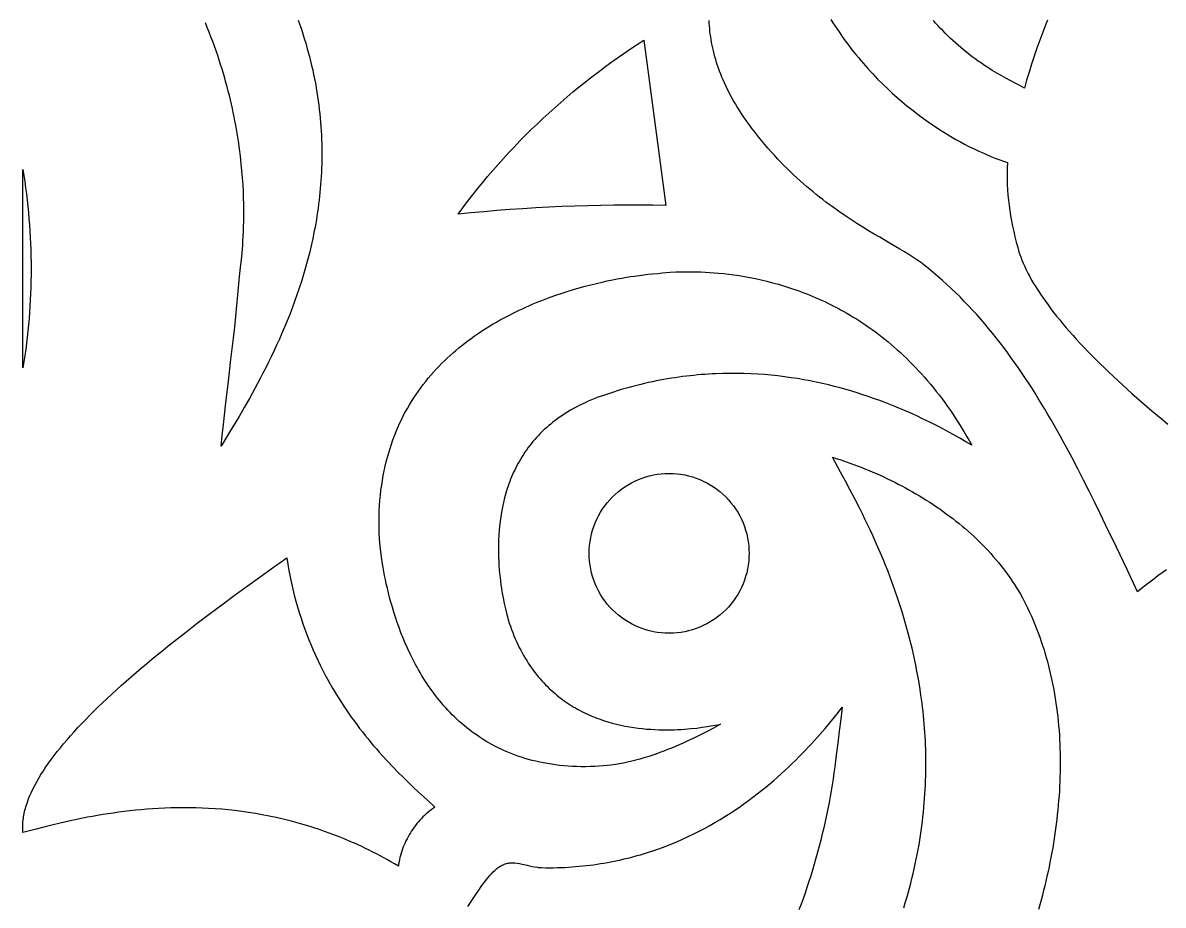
# Model space of a CAD drawing. Extents: x -1000 to 1000, y -1450 to 1450.
# Drawn here: x -550 to -319.7, y -630.7 to -452.5 of the extents above; entities that cross this region are included whole.
import ezdxf

# ---------------------------------------------------------------- set-up
doc = ezdxf.new("R2010")
doc.units = 0
doc.layers.add('LAYER_1', color=18, linetype='CONTINUOUS')

msp = doc.modelspace()

# ---------------------------------------------------------------- linework, layer by layer
at = {"layer": 'LAYER_1'}
for points in [[(-494.39, -451.93), (-494.06, -452.86), (-493.74, -453.79), (-493.43, -454.72), (-493.14, -455.64), (-492.86, -456.56), (-492.6, -457.47), (-492.34, -458.39), (-492.1, -459.3), (-491.87, -460.21), (-491.66, -461.11), (-491.45, -462.02), (-491.26, -462.92), (-491.07, -463.81), (-490.9, -464.7), (-490.74, -465.59), (-490.59, -466.48), (-490.46, -467.36), (-490.33, -468.25), (-490.21, -469.12), (-490.11, -470), (-490.01, -470.87), (-489.93, -471.73), (-489.85, -472.6), (-489.79, -473.46), (-489.73, -474.32), (-489.69, -475.17), (-489.65, -476.02), (-489.62, -476.87), (-489.61, -477.71), (-489.6, -478.55), (-489.6, -479.38), (-489.61, -480.22), (-489.63, -481.04), (-489.65, -481.87), (-489.69, -482.69), (-489.73, -483.51), (-489.78, -484.32), (-489.84, -485.13), (-489.91, -485.93), (-489.99, -486.74), (-490.07, -487.53), (-490.16, -488.33), (-490.26, -489.12), (-490.36, -489.9), (-490.47, -490.68), (-490.59, -491.46), (-490.71, -492.23), (-490.84, -493), (-490.98, -493.77), (-491.13, -494.53), (-491.43, -496.03), (-491.76, -497.52), (-492.11, -499), (-492.49, -500.45), (-492.88, -501.89), (-493.29, -503.31), (-493.72, -504.71), (-494.16, -506.09), (-494.62, -507.45), (-495.1, -508.79), (-495.59, -510.11), (-496.09, -511.41), (-496.6, -512.69), (-497.12, -513.95), (-497.65, -515.19), (-498.18, -516.41), (-498.73, -517.61), (-499.27, -518.79), (-499.82, -519.94), (-500.38, -521.07), (-500.93, -522.18), (-501.49, -523.27), (-502.05, -524.33), (-502.6, -525.37), (-503.15, -526.39), (-504.24, -528.35), (-505.3, -530.22), (-506.33, -531.99), (-508.25, -535.21), (-509.12, -536.67), (-509.93, -538.02), (-509.7, -535.83), (-509.47, -533.65), (-508.98, -529.27), (-508.47, -524.9), (-507.95, -520.53), (-507.45, -516.16), (-507.2, -513.98), (-506.97, -511.79), (-506.75, -509.6), (-506.54, -507.41), (-506.34, -505.22), (-506.16, -503.03), (-506.11, -502.57), (-506.03, -501.85), (-505.91, -500.88), (-505.78, -499.66), (-505.65, -498.21), (-505.59, -497.41), (-505.53, -496.55), (-505.47, -495.63), (-505.43, -494.66), (-505.39, -493.64), (-505.37, -492.58), (-505.35, -491.46), (-505.35, -490.3), (-505.37, -489.09), (-505.4, -487.84), (-505.45, -486.54), (-505.52, -485.2), (-505.61, -483.82), (-505.73, -482.41), (-505.87, -480.95), (-506.03, -479.45), (-506.23, -477.92), (-506.45, -476.36), (-506.7, -474.76), (-506.84, -473.95), (-506.99, -473.13), (-507.15, -472.3), (-507.31, -471.47), (-507.48, -470.63), (-507.67, -469.78), (-507.86, -468.92), (-508.06, -468.06), (-508.27, -467.19), (-508.49, -466.31), (-508.72, -465.43), (-508.96, -464.54), (-509.22, -463.64), (-509.48, -462.74), (-509.75, -461.83), (-510.04, -460.92), (-510.33, -460), (-510.64, -459.08), (-510.96, -458.15), (-511.29, -457.21), (-511.63, -456.27), (-511.99, -455.33), (-512.35, -454.38), (-512.73, -453.42), (-513.13, -452.46)], [(-319.02, -563.01), (-319.87, -563.62), (-320.71, -564.23), (-321.54, -564.86), (-322.37, -565.49), (-323.19, -566.12), (-324.01, -566.77), (-324.82, -567.42), (-326.96, -562.95), (-329.11, -558.44), (-331.28, -553.91), (-332.37, -551.64), (-333.48, -549.38), (-334.6, -547.11), (-335.73, -544.86), (-336.88, -542.61), (-338.05, -540.37), (-339.24, -538.15), (-339.84, -537.04), (-340.45, -535.94), (-341.06, -534.84), (-341.68, -533.75), (-342.31, -532.66), (-342.94, -531.58), (-343.58, -530.5), (-344.23, -529.43), (-344.88, -528.36), (-345.54, -527.3), (-346.21, -526.25), (-346.89, -525.2), (-347.57, -524.16), (-348.26, -523.13), (-348.97, -522.11), (-349.68, -521.09), (-350.4, -520.08), (-351.13, -519.08), (-351.87, -518.09), (-352.61, -517.11), (-353.37, -516.14), (-354.14, -515.18), (-354.92, -514.23), (-355.71, -513.29), (-356.51, -512.36), (-357.33, -511.44), (-358.15, -510.53), (-358.99, -509.63), (-359.83, -508.75), (-360.69, -507.87), (-361.56, -507.01), (-362.45, -506.16), (-363.35, -505.33), (-364.26, -504.51), (-365.18, -503.7), (-366.12, -502.9), (-367.07, -502.12), (-368.03, -501.35), (-368.36, -501.1), (-368.7, -500.85), (-369.42, -500.34), (-370.2, -499.83), (-371.03, -499.3), (-371.9, -498.76), (-372.82, -498.21), (-374.79, -497.06), (-376.91, -495.81), (-378.01, -495.15), (-379.15, -494.47), (-380.32, -493.75), (-381.52, -493), (-382.73, -492.21), (-383.97, -491.39), (-385.22, -490.53), (-386.49, -489.62), (-387.13, -489.16), (-387.78, -488.68), (-388.42, -488.19), (-389.07, -487.68), (-389.72, -487.17), (-390.37, -486.64), (-391.02, -486.1), (-391.68, -485.55), (-392.33, -484.98), (-392.99, -484.4), (-393.64, -483.81), (-394.3, -483.2), (-394.95, -482.58), (-395.6, -481.94), (-396.26, -481.29), (-396.91, -480.62), (-397.56, -479.94), (-398.2, -479.24), (-398.85, -478.52), (-399.49, -477.79), (-400.13, -477.05), (-400.76, -476.28), (-401.4, -475.5), (-402.03, -474.7), (-402.65, -473.88), (-403.27, -473.05), (-403.88, -472.19), (-404.49, -471.32), (-404.91, -470.7), (-405.31, -470.09), (-405.7, -469.47), (-406.07, -468.86), (-406.43, -468.25), (-406.78, -467.64), (-407.11, -467.04), (-407.42, -466.43), (-407.73, -465.83), (-408.02, -465.22), (-408.29, -464.62), (-408.55, -464.03), (-408.81, -463.43), (-409.04, -462.84), (-409.27, -462.24), (-409.48, -461.65), (-409.68, -461.07), (-409.87, -460.48), (-410.05, -459.9), (-410.21, -459.32), (-410.36, -458.74), (-410.51, -458.16), (-410.64, -457.59), (-410.76, -457.02), (-410.87, -456.45), (-410.96, -455.88), (-411.05, -455.32), (-411.13, -454.76), (-411.2, -454.2), (-411.26, -453.65), (-411.31, -453.1), (-411.34, -452.55), (-411.37, -452)], [(-386.82, -451.8), (-386.37, -452.5), (-385.92, -453.18), (-385.46, -453.86), (-385, -454.53), (-384.54, -455.19), (-384.08, -455.83), (-383.61, -456.47), (-383.14, -457.09), (-382.66, -457.71), (-382.19, -458.31), (-381.71, -458.91), (-381.23, -459.49), (-380.75, -460.07), (-380.26, -460.64), (-379.78, -461.19), (-379.29, -461.74), (-378.8, -462.28), (-378.31, -462.8), (-377.82, -463.32), (-377.33, -463.83), (-376.34, -464.82), (-375.35, -465.77), (-374.37, -466.69), (-373.38, -467.57), (-372.4, -468.42), (-371.43, -469.23), (-370.46, -470.01), (-369.49, -470.76), (-368.54, -471.48), (-367.59, -472.16), (-366.66, -472.81), (-365.74, -473.43), (-364.84, -474.02), (-363.95, -474.58), (-363.08, -475.12), (-362.22, -475.62), (-361.39, -476.1), (-360.58, -476.55), (-359.79, -476.97), (-359.03, -477.37), (-358.29, -477.74), (-357.58, -478.09), (-356.89, -478.41), (-356.24, -478.71), (-355.62, -478.98), (-354.47, -479.47), (-353.47, -479.87), (-352.62, -480.19), (-351.93, -480.43), (-351.1, -480.72), (-351.15, -481.85), (-351.17, -482.97), (-351.17, -484.06), (-351.14, -485.14), (-351.08, -486.21), (-351.01, -487.27), (-350.91, -488.32), (-350.79, -489.37), (-350.64, -490.41), (-350.47, -491.46), (-350.29, -492.5), (-350.08, -493.56), (-349.85, -494.62), (-349.6, -495.69), (-349.33, -496.77), (-349.04, -497.87), (-348.87, -498.49), (-348.67, -499.12), (-348.44, -499.76), (-348.19, -500.4), (-347.92, -501.06), (-347.63, -501.72), (-347.31, -502.39), (-346.97, -503.06), (-346.61, -503.75), (-346.23, -504.44), (-345.82, -505.14), (-345.39, -505.84), (-344.94, -506.55), (-344.47, -507.28), (-343.97, -508), (-343.45, -508.74), (-342.92, -509.48), (-342.36, -510.23), (-341.78, -510.98), (-341.18, -511.74), (-340.56, -512.51), (-339.91, -513.29), (-339.25, -514.07), (-338.57, -514.85), (-337.86, -515.65), (-337.14, -516.45), (-336.4, -517.25), (-335.63, -518.06), (-334.85, -518.88), (-334.05, -519.7), (-333.23, -520.53), (-332.39, -521.36), (-331.53, -522.2), (-330.65, -523.05), (-329.75, -523.89), (-328.84, -524.75), (-327.9, -525.61), (-326.95, -526.47), (-325.98, -527.34), (-324.99, -528.22), (-323.99, -529.1), (-322.96, -529.98), (-321.92, -530.87), (-320.86, -531.76), (-319.79, -532.65), (-318.69, -533.55)], [(-343.01, -451.97), (-343.33, -452.77), (-343.97, -454.37), (-344.58, -455.97), (-345.16, -457.58), (-345.72, -459.2), (-346.25, -460.81), (-346.76, -462.43), (-347.24, -464.05), (-347.7, -465.66), (-348.63, -465.15), (-349.56, -464.65), (-351.44, -463.65), (-352.37, -463.14), (-353.29, -462.62), (-354.21, -462.08), (-354.66, -461.8), (-355.1, -461.51), (-355.75, -461.09), (-356.38, -460.66), (-357.01, -460.22), (-357.62, -459.78), (-358.23, -459.33), (-358.82, -458.87), (-359.4, -458.41), (-359.97, -457.95), (-360.54, -457.48), (-361.09, -457.01), (-361.63, -456.53), (-362.16, -456.04), (-362.68, -455.55), (-363.2, -455.06), (-363.7, -454.56), (-364.19, -454.06), (-364.68, -453.55), (-365.15, -453.04), (-365.62, -452.53), (-366.07, -452.01)], [(-372.06, -631.28), (-371.75, -630.28), (-371.46, -629.29), (-371.18, -628.29), (-370.91, -627.31), (-370.65, -626.32), (-370.4, -625.34), (-370.16, -624.36), (-369.94, -623.38), (-369.73, -622.41), (-369.52, -621.44), (-369.33, -620.48), (-369.15, -619.51), (-368.98, -618.55), (-368.82, -617.6), (-368.67, -616.65), (-368.53, -615.7), (-368.4, -614.76), (-368.29, -613.82), (-368.18, -612.88), (-368.08, -611.95), (-367.99, -611.02), (-367.91, -610.09), (-367.84, -609.17), (-367.77, -608.25), (-367.72, -607.34), (-367.68, -606.43), (-367.64, -605.52), (-367.61, -604.62), (-367.6, -603.72), (-367.59, -602.83), (-367.59, -601.94), (-367.59, -601.06), (-367.61, -600.17), (-367.63, -599.3), (-367.66, -598.42), (-367.7, -597.56), (-367.74, -596.69), (-367.8, -595.83), (-367.86, -594.98), (-367.93, -594.12), (-368, -593.28), (-368.08, -592.43), (-368.17, -591.6), (-368.26, -590.76), (-368.36, -589.93), (-368.59, -588.29), (-368.83, -586.66), (-369.1, -585.06), (-369.39, -583.47), (-369.71, -581.9), (-370.04, -580.35), (-370.39, -578.82), (-370.76, -577.31), (-371.15, -575.82), (-371.55, -574.35), (-371.97, -572.9), (-372.4, -571.47), (-372.85, -570.06), (-373.31, -568.68), (-373.78, -567.31), (-374.26, -565.97), (-374.75, -564.65), (-375.24, -563.36), (-375.75, -562.08), (-376.25, -560.83), (-376.77, -559.6), (-377.29, -558.39), (-377.81, -557.21), (-378.33, -556.05), (-378.85, -554.92), (-379.37, -553.81), (-379.9, -552.73), (-380.41, -551.67), (-380.93, -550.63), (-381.95, -548.64), (-382.94, -546.75), (-383.89, -544.96), (-384.81, -543.28), (-386.48, -540.26), (-385.73, -540.49), (-384.99, -540.73), (-384.24, -540.97), (-383.49, -541.23), (-382.75, -541.49), (-382, -541.76), (-381.26, -542.04), (-380.51, -542.33), (-379.77, -542.63), (-379.02, -542.93), (-378.28, -543.24), (-377.54, -543.56), (-376.81, -543.89), (-376.07, -544.23), (-375.34, -544.58), (-374.61, -544.93), (-373.88, -545.29), (-373.16, -545.66), (-372.44, -546.04), (-371.72, -546.42), (-371.01, -546.82), (-370.3, -547.22), (-369.59, -547.63), (-368.89, -548.04), (-368.19, -548.47), (-367.5, -548.9), (-366.82, -549.34), (-366.14, -549.79), (-365.46, -550.24), (-364.79, -550.7), (-364.13, -551.18), (-363.47, -551.65), (-362.82, -552.14), (-362.17, -552.63), (-361.53, -553.13), (-360.9, -553.64), (-360.28, -554.15), (-359.66, -554.67), (-359.06, -555.2), (-358.46, -555.74), (-357.86, -556.28), (-357.28, -556.83), (-356.71, -557.39), (-356.14, -557.96), (-355.58, -558.53), (-355.04, -559.11), (-354.5, -559.7), (-353.97, -560.29), (-353.45, -560.89), (-352.94, -561.5), (-352.45, -562.11), (-351.96, -562.73), (-351.48, -563.36), (-351.02, -563.99), (-350.57, -564.63), (-350.13, -565.28), (-349.7, -565.93), (-349.28, -566.6), (-348.87, -567.26), (-348.48, -567.94), (-348.1, -568.62), (-347.73, -569.3), (-347.38, -570), (-347.04, -570.7), (-346.65, -571.53), (-346.28, -572.36), (-345.92, -573.19), (-345.57, -574.04), (-345.23, -574.88), (-344.91, -575.73), (-344.6, -576.59), (-344.3, -577.45), (-344.01, -578.31), (-343.73, -579.18), (-343.47, -580.05), (-343.21, -580.93), (-342.97, -581.81), (-342.74, -582.7), (-342.52, -583.58), (-342.32, -584.48), (-342.12, -585.37), (-341.94, -586.27), (-341.77, -587.17), (-341.6, -588.08), (-341.45, -588.99), (-341.31, -589.9), (-341.18, -590.81), (-341.07, -591.73), (-340.96, -592.65), (-340.86, -593.57), (-340.77, -594.5), (-340.7, -595.42), (-340.63, -596.36), (-340.58, -597.29), (-340.53, -598.22), (-340.5, -599.16), (-340.47, -600.1), (-340.46, -601.04), (-340.45, -601.98), (-340.46, -602.93), (-340.47, -603.87), (-340.5, -604.82), (-340.53, -605.77), (-340.58, -606.72), (-340.63, -607.67), (-340.69, -608.63), (-340.77, -609.58), (-340.85, -610.53), (-340.94, -611.49), (-341.04, -612.45), (-341.15, -613.41), (-341.26, -614.36), (-341.39, -615.32), (-341.53, -616.28), (-341.67, -617.24), (-341.82, -618.2), (-341.98, -619.16), (-342.15, -620.12), (-342.33, -621.08), (-342.52, -622.04), (-342.71, -623), (-342.92, -623.96), (-343.13, -624.92), (-343.35, -625.88), (-343.57, -626.83), (-343.81, -627.79), (-344.05, -628.75), (-344.3, -629.7), (-344.56, -630.66), (-344.82, -631.61)], [(-460.12, -631.02), (-459.31, -629.78), (-458.52, -628.6), (-457.78, -627.51), (-457.41, -626.99), (-457.05, -626.49), (-456.7, -626.02), (-456.35, -625.57), (-456.01, -625.15), (-455.67, -624.75), (-455.33, -624.38), (-455, -624.03), (-454.66, -623.71), (-454.33, -623.42), (-454, -623.16), (-453.67, -622.93), (-453.5, -622.83), (-453.33, -622.73), (-453.16, -622.65), (-452.99, -622.57), (-452.77, -622.47), (-452.54, -622.4), (-452.31, -622.33), (-452.08, -622.28), (-451.84, -622.25), (-451.6, -622.22), (-451.36, -622.21), (-451.12, -622.2), (-450.88, -622.21), (-450.64, -622.22), (-450.15, -622.27), (-449.65, -622.35), (-449.15, -622.45), (-448.14, -622.67), (-447.64, -622.79), (-447.13, -622.9), (-446.63, -623), (-446.13, -623.08), (-445.88, -623.11), (-445.63, -623.14), (-445.38, -623.15), (-445.14, -623.16), (-444.36, -623.17), (-443.59, -623.18), (-442.82, -623.17), (-442.06, -623.15), (-441.3, -623.13), (-440.55, -623.1), (-439.8, -623.06), (-439.06, -623.01), (-438.33, -622.95), (-437.59, -622.89), (-436.87, -622.82), (-436.15, -622.74), (-435.43, -622.66), (-434.72, -622.56), (-434.01, -622.46), (-433.31, -622.35), (-432.61, -622.24), (-431.92, -622.12), (-431.23, -621.99), (-430.55, -621.86), (-429.87, -621.71), (-429.19, -621.57), (-428.53, -621.41), (-427.86, -621.25), (-427.2, -621.08), (-426.55, -620.91), (-425.9, -620.73), (-425.26, -620.55), (-423.99, -620.16), (-422.73, -619.75), (-421.5, -619.33), (-420.28, -618.88), (-419.08, -618.41), (-417.91, -617.92), (-416.75, -617.41), (-415.61, -616.89), (-414.49, -616.35), (-413.39, -615.8), (-412.31, -615.23), (-411.24, -614.65), (-410.2, -614.05), (-409.17, -613.44), (-408.17, -612.83), (-407.18, -612.2), (-406.21, -611.56), (-405.26, -610.91), (-404.33, -610.26), (-403.42, -609.6), (-402.52, -608.93), (-401.65, -608.26), (-400.79, -607.58), (-399.95, -606.9), (-399.13, -606.22), (-398.33, -605.54), (-397.54, -604.85), (-396.78, -604.17), (-396.03, -603.48), (-395.3, -602.8), (-394.59, -602.12), (-393.89, -601.44), (-393.22, -600.77), (-392.56, -600.1), (-391.92, -599.44), (-391.3, -598.78), (-390.7, -598.13), (-390.12, -597.49), (-389, -596.24), (-387.95, -595.03), (-386.98, -593.87), (-386.07, -592.77), (-385.24, -591.73), (-384.48, -590.77), (-384.79, -593.17), (-385.09, -595.58), (-385.38, -598), (-385.68, -600.41), (-385.99, -602.82), (-386.15, -604.02), (-386.33, -605.22), (-386.51, -606.42), (-386.7, -607.62), (-386.91, -608.81), (-387.13, -610.01), (-387.39, -611.3), (-387.65, -612.58), (-387.93, -613.85), (-388.21, -615.11), (-388.51, -616.36), (-388.81, -617.6), (-389.13, -618.83), (-389.46, -620.04), (-389.79, -621.25), (-390.14, -622.45), (-390.49, -623.64), (-390.86, -624.82), (-391.23, -625.99), (-391.61, -627.14), (-392, -628.29), (-392.4, -629.43), (-392.81, -630.56), (-393.22, -631.68)]]:
    msp.add_lwpolyline(points, dxfattribs=at)
for points in [[(-420.13, -489.36), (-422.75, -489.32), (-425.38, -489.3), (-428, -489.3), (-430.63, -489.32), (-433.26, -489.36), (-435.88, -489.42), (-438.51, -489.5), (-441.14, -489.6), (-443.76, -489.73), (-446.38, -489.87), (-449.01, -490.03), (-451.63, -490.21), (-454.25, -490.41), (-456.86, -490.64), (-459.48, -490.88), (-462.09, -491.14), (-461.13, -489.85), (-460.16, -488.57), (-459.17, -487.29), (-458.17, -486.03), (-457.15, -484.78), (-456.11, -483.54), (-455.06, -482.31), (-453.99, -481.1), (-452.91, -479.89), (-451.82, -478.7), (-450.71, -477.52), (-449.58, -476.35), (-448.45, -475.2), (-447.29, -474.06), (-446.13, -472.93), (-444.95, -471.82), (-443.76, -470.71), (-442.56, -469.63), (-441.34, -468.55), (-440.12, -467.5), (-438.88, -466.45), (-437.63, -465.42), (-436.36, -464.41), (-435.09, -463.41), (-433.81, -462.43), (-432.51, -461.46), (-431.21, -460.51), (-429.89, -459.57), (-428.57, -458.65), (-427.23, -457.75), (-425.89, -456.87), (-424.53, -456)], [(-549.8, -483.33), (-549.61, -484.57), (-549.43, -485.81), (-549.27, -487.06), (-549.12, -488.31), (-548.99, -489.56), (-548.86, -490.81), (-548.75, -492.06), (-548.65, -493.32), (-548.57, -494.58), (-548.5, -495.83), (-548.44, -497.09), (-548.39, -498.35), (-548.36, -499.61), (-548.34, -500.88), (-548.33, -502.14), (-548.34, -503.4), (-548.36, -504.66), (-548.39, -505.92), (-548.43, -507.18), (-548.49, -508.44), (-548.56, -509.7), (-548.65, -510.96), (-548.74, -512.21), (-548.85, -513.47), (-548.98, -514.72), (-549.11, -515.97), (-549.26, -517.22), (-549.42, -518.46), (-549.6, -519.71), (-549.79, -520.95), (-549.99, -522.18), (-550, -522.18), (-550, -482.09)], [(-414.68, -502.77), (-413.89, -502.78), (-413.05, -502.81), (-412.19, -502.85), (-411.29, -502.9), (-410.37, -502.97), (-409.41, -503.05), (-408.43, -503.15), (-407.42, -503.26), (-406.39, -503.4), (-405.33, -503.55), (-404.25, -503.73), (-403.14, -503.93), (-402.02, -504.16), (-400.88, -504.4), (-399.71, -504.68), (-398.54, -504.98), (-397.34, -505.31), (-396.14, -505.67), (-394.92, -506.06), (-393.68, -506.49), (-393.06, -506.71), (-392.44, -506.94), (-391.81, -507.18), (-391.19, -507.43), (-390.56, -507.69), (-389.93, -507.96), (-389.29, -508.23), (-388.66, -508.52), (-388.02, -508.81), (-387.39, -509.12), (-386.75, -509.43), (-386.11, -509.76), (-385.47, -510.09), (-384.83, -510.44), (-384.19, -510.79), (-383.54, -511.16), (-382.9, -511.53), (-382.26, -511.92), (-381.62, -512.31), (-380.98, -512.72), (-380.34, -513.14), (-379.7, -513.57), (-379.06, -514.01), (-378.42, -514.47), (-377.78, -514.93), (-377.14, -515.41), (-376.51, -515.9), (-375.88, -516.4), (-375.24, -516.92), (-374.61, -517.44), (-373.98, -517.98), (-373.36, -518.53), (-372.74, -519.1), (-372.11, -519.67), (-371.49, -520.26), (-370.88, -520.87), (-370.27, -521.49), (-369.66, -522.12), (-369.05, -522.76), (-368.45, -523.42), (-367.85, -524.09), (-367.25, -524.78), (-366.66, -525.48), (-366.07, -526.2), (-365.48, -526.93), (-364.9, -527.67), (-364.33, -528.43), (-363.76, -529.21), (-363.19, -530), (-362.63, -530.8), (-362.07, -531.63), (-361.52, -532.46), (-360.98, -533.32), (-360.44, -534.18), (-359.9, -535.07), (-359.37, -535.97), (-358.85, -536.89), (-358.33, -537.82), (-359.49, -537.13), (-360.75, -536.4), (-362.1, -535.64), (-363.54, -534.85), (-365.07, -534.04), (-365.87, -533.63), (-366.69, -533.22), (-367.53, -532.81), (-368.4, -532.39), (-369.28, -531.98), (-370.19, -531.56), (-371.11, -531.15), (-372.06, -530.73), (-373.02, -530.33), (-374.01, -529.92), (-375.01, -529.52), (-376.04, -529.12), (-377.08, -528.73), (-378.14, -528.35), (-379.22, -527.98), (-380.32, -527.61), (-381.44, -527.25), (-382.57, -526.91), (-383.72, -526.57), (-384.89, -526.25), (-386.08, -525.94), (-387.28, -525.64), (-388.5, -525.35), (-389.74, -525.08), (-390.99, -524.83), (-392.26, -524.59), (-393.54, -524.37), (-394.84, -524.17), (-396.15, -523.99), (-397.48, -523.83), (-398.82, -523.68), (-400.18, -523.56), (-401.55, -523.46), (-402.93, -523.39), (-404.33, -523.33), (-405.74, -523.31), (-407.17, -523.3), (-408.6, -523.33), (-410.05, -523.38), (-410.78, -523.41), (-411.51, -523.45), (-412.25, -523.5), (-412.99, -523.56), (-413.73, -523.62), (-414.47, -523.7), (-415.22, -523.77), (-415.97, -523.86), (-416.72, -523.95), (-417.48, -524.06), (-418.24, -524.17), (-419, -524.28), (-419.76, -524.41), (-420.53, -524.55), (-421.3, -524.69), (-422.07, -524.84), (-422.84, -525), (-423.62, -525.17), (-424.4, -525.34), (-425.18, -525.53), (-425.97, -525.72), (-426.75, -525.93), (-427.54, -526.14), (-428.33, -526.36), (-429.13, -526.59), (-429.92, -526.83), (-430.72, -527.08), (-431.52, -527.34), (-432.33, -527.61), (-433.13, -527.89), (-433.82, -528.14), (-434.49, -528.4), (-435.14, -528.66), (-435.79, -528.94), (-436.41, -529.22), (-437.03, -529.51), (-437.63, -529.8), (-438.22, -530.11), (-438.79, -530.42), (-439.35, -530.74), (-439.9, -531.06), (-440.43, -531.4), (-440.95, -531.74), (-441.46, -532.08), (-441.95, -532.43), (-442.44, -532.79), (-442.91, -533.16), (-443.37, -533.53), (-443.81, -533.9), (-444.25, -534.28), (-444.67, -534.67), (-445.08, -535.06), (-445.48, -535.46), (-445.87, -535.86), (-446.24, -536.27), (-446.61, -536.68), (-446.96, -537.09), (-447.31, -537.51), (-447.64, -537.94), (-447.96, -538.37), (-448.28, -538.8), (-448.58, -539.23), (-448.87, -539.67), (-449.15, -540.11), (-449.43, -540.56), (-449.69, -541.01), (-449.94, -541.46), (-450.19, -541.91), (-450.42, -542.37), (-450.65, -542.83), (-450.86, -543.29), (-451.07, -543.75), (-451.27, -544.22), (-451.46, -544.68), (-451.64, -545.15), (-451.82, -545.62), (-451.98, -546.09), (-452.14, -546.57), (-452.29, -547.04), (-452.44, -547.51), (-452.57, -547.99), (-452.7, -548.46), (-452.93, -549.41), (-453.14, -550.36), (-453.32, -551.31), (-453.47, -552.26), (-453.6, -553.2), (-453.71, -554.14), (-453.8, -555.07), (-453.86, -555.99), (-453.91, -556.9), (-453.93, -557.81), (-453.94, -558.7), (-453.93, -559.58), (-453.91, -560.44), (-453.87, -561.29), (-453.82, -562.12), (-453.76, -562.94), (-453.69, -563.73), (-453.61, -564.51), (-453.52, -565.26), (-453.42, -565.99), (-453.31, -566.7), (-453.21, -567.38), (-453.09, -568.03), (-452.98, -568.66), (-452.75, -569.82), (-452.52, -570.85), (-452.3, -571.74), (-452.1, -572.49), (-451.94, -573.08), (-451.74, -573.74), (-451.51, -574.4), (-451.28, -575.04), (-451.04, -575.68), (-450.79, -576.3), (-450.53, -576.91), (-450.27, -577.5), (-450, -578.08), (-449.72, -578.66), (-449.43, -579.21), (-449.14, -579.76), (-448.84, -580.29), (-448.53, -580.82), (-448.22, -581.33), (-447.9, -581.83), (-447.58, -582.31), (-447.25, -582.79), (-446.92, -583.26), (-446.57, -583.71), (-446.23, -584.15), (-445.88, -584.58), (-445.52, -585.01), (-445.16, -585.42), (-444.79, -585.82), (-444.42, -586.21), (-444.04, -586.58), (-443.66, -586.95), (-443.28, -587.31), (-442.89, -587.66), (-442.5, -588), (-442.1, -588.33), (-441.7, -588.65), (-441.29, -588.96), (-440.89, -589.27), (-440.48, -589.56), (-440.06, -589.84), (-439.65, -590.12), (-439.23, -590.38), (-438.81, -590.64), (-438.38, -590.89), (-437.96, -591.13), (-437.53, -591.36), (-437.1, -591.59), (-436.67, -591.8), (-436.23, -592.01), (-435.8, -592.21), (-435.36, -592.4), (-434.92, -592.59), (-434.48, -592.77), (-434.04, -592.94), (-433.6, -593.1), (-432.72, -593.41), (-431.83, -593.69), (-430.95, -593.94), (-430.06, -594.17), (-429.18, -594.37), (-428.3, -594.55), (-427.43, -594.71), (-426.56, -594.85), (-425.7, -594.97), (-424.84, -595.07), (-424, -595.15), (-423.17, -595.21), (-422.35, -595.26), (-421.54, -595.29), (-420.74, -595.31), (-419.96, -595.32), (-419.2, -595.31), (-418.46, -595.3), (-417.73, -595.27), (-417.03, -595.23), (-416.34, -595.19), (-415.68, -595.14), (-415.04, -595.08), (-413.84, -594.95), (-412.75, -594.81), (-411.78, -594.67), (-410.94, -594.53), (-409.68, -594.29), (-409.05, -594.17), (-410.52, -594.97), (-412.02, -595.76), (-413.54, -596.53), (-414.3, -596.9), (-415.07, -597.27), (-415.84, -597.63), (-416.62, -597.99), (-417.4, -598.34), (-418.18, -598.67), (-418.97, -599), (-419.76, -599.32), (-420.55, -599.63), (-421.35, -599.93), (-422.15, -600.21), (-422.95, -600.49), (-423.76, -600.75), (-424.57, -601), (-425.38, -601.23), (-426.19, -601.45), (-427.01, -601.65), (-427.83, -601.84), (-428.65, -602.02), (-429.48, -602.17), (-430.31, -602.31), (-431.13, -602.43), (-431.97, -602.53), (-432.8, -602.62), (-433.63, -602.68), (-434.47, -602.73), (-435.4, -602.75), (-436.32, -602.77), (-437.23, -602.76), (-438.12, -602.74), (-439, -602.7), (-439.87, -602.65), (-440.73, -602.58), (-441.57, -602.49), (-442.4, -602.39), (-443.21, -602.28), (-444.02, -602.15), (-444.81, -602.01), (-445.59, -601.85), (-446.35, -601.68), (-447.11, -601.49), (-447.85, -601.29), (-448.58, -601.08), (-449.3, -600.85), (-450.01, -600.62), (-450.7, -600.37), (-451.39, -600.1), (-452.06, -599.83), (-452.72, -599.54), (-453.37, -599.25), (-454.01, -598.94), (-454.63, -598.62), (-455.25, -598.29), (-455.86, -597.95), (-456.45, -597.6), (-457.04, -597.24), (-457.61, -596.87), (-458.17, -596.49), (-458.72, -596.11), (-459.27, -595.71), (-459.8, -595.31), (-460.32, -594.9), (-460.83, -594.47), (-461.34, -594.05), (-461.83, -593.61), (-462.31, -593.17), (-462.78, -592.72), (-463.25, -592.26), (-463.7, -591.8), (-464.14, -591.33), (-464.58, -590.86), (-465.01, -590.38), (-465.42, -589.89), (-465.83, -589.4), (-466.23, -588.9), (-466.62, -588.4), (-467, -587.9), (-467.37, -587.39), (-467.74, -586.88), (-468.1, -586.36), (-468.44, -585.84), (-468.78, -585.32), (-469.12, -584.8), (-469.44, -584.27), (-469.76, -583.74), (-470.06, -583.21), (-470.36, -582.68), (-470.66, -582.14), (-470.94, -581.61), (-471.22, -581.07), (-471.75, -579.99), (-472.26, -578.92), (-472.74, -577.84), (-473.19, -576.77), (-473.61, -575.71), (-474.01, -574.65), (-474.38, -573.6), (-474.73, -572.56), (-475.06, -571.54), (-475.36, -570.54), (-475.65, -569.55), (-475.91, -568.58), (-476.15, -567.63), (-476.37, -566.71), (-476.58, -565.81), (-476.77, -564.95), (-476.94, -564.11), (-477.09, -563.31), (-477.23, -562.54), (-477.35, -561.8), (-477.56, -560.46), (-477.71, -559.28), (-477.82, -558.3), (-477.9, -557.51), (-477.97, -556.63), (-478.01, -555.49), (-478.04, -554.36), (-478.04, -553.25), (-478.02, -552.16), (-477.99, -551.08), (-477.93, -550.01), (-477.86, -548.97), (-477.76, -547.94), (-477.65, -546.92), (-477.51, -545.92), (-477.36, -544.93), (-477.19, -543.96), (-477.01, -543.01), (-476.81, -542.07), (-476.59, -541.14), (-476.35, -540.23), (-476.09, -539.34), (-475.83, -538.46), (-475.54, -537.59), (-475.24, -536.74), (-474.93, -535.9), (-474.6, -535.07), (-474.25, -534.26), (-473.89, -533.46), (-473.52, -532.68), (-473.14, -531.91), (-472.74, -531.15), (-472.33, -530.41), (-471.9, -529.68), (-471.47, -528.96), (-471.02, -528.26), (-470.56, -527.57), (-470.09, -526.89), (-469.61, -526.22), (-469.12, -525.57), (-468.61, -524.93), (-468.1, -524.3), (-467.58, -523.68), (-467.05, -523.08), (-466.51, -522.48), (-465.96, -521.9), (-465.41, -521.33), (-464.84, -520.77), (-464.27, -520.23), (-463.69, -519.69), (-463.1, -519.17), (-462.51, -518.66), (-461.91, -518.15), (-461.31, -517.66), (-460.7, -517.18), (-460.08, -516.71), (-459.46, -516.25), (-458.83, -515.8), (-458.2, -515.36), (-457.56, -514.93), (-456.93, -514.52), (-456.28, -514.11), (-455.64, -513.71), (-454.99, -513.32), (-454.34, -512.94), (-453.69, -512.57), (-453.03, -512.21), (-452.38, -511.85), (-451.72, -511.51), (-451.06, -511.18), (-450.4, -510.85), (-449.74, -510.53), (-449.08, -510.23), (-448.42, -509.93), (-447.76, -509.64), (-447.11, -509.35), (-446.45, -509.08), (-445.14, -508.55), (-443.85, -508.06), (-442.56, -507.6), (-441.29, -507.16), (-440.03, -506.76), (-438.8, -506.38), (-437.59, -506.02), (-436.4, -505.7), (-435.24, -505.4), (-434.1, -505.12), (-433, -504.86), (-431.94, -504.63), (-430.91, -504.41), (-429.92, -504.22), (-428.98, -504.05), (-428.08, -503.89), (-427.23, -503.75), (-426.42, -503.63), (-424.98, -503.43), (-423.77, -503.28), (-422.81, -503.18), (-421.72, -503.09), (-420.85, -503), (-420.12, -502.94), (-419.21, -502.88), (-418.12, -502.82), (-417.51, -502.8), (-416.86, -502.78), (-416.17, -502.77), (-415.44, -502.76)], [(-496.48, -561.86), (-496.25, -563.14), (-496, -564.41), (-495.74, -565.66), (-495.46, -566.89), (-495.16, -568.1), (-494.84, -569.29), (-494.51, -570.46), (-494.16, -571.62), (-493.8, -572.76), (-493.42, -573.88), (-493.03, -574.98), (-492.63, -576.07), (-492.21, -577.14), (-491.78, -578.19), (-491.34, -579.22), (-490.89, -580.24), (-490.42, -581.23), (-489.95, -582.22), (-489.46, -583.18), (-488.97, -584.13), (-488.47, -585.06), (-487.96, -585.98), (-487.44, -586.88), (-486.91, -587.77), (-486.38, -588.63), (-485.85, -589.49), (-485.3, -590.32), (-484.76, -591.14), (-484.21, -591.95), (-483.65, -592.74), (-483.09, -593.51), (-482.53, -594.27), (-481.97, -595.02), (-481.4, -595.75), (-480.84, -596.46), (-480.27, -597.16), (-479.7, -597.85), (-479.14, -598.52), (-478.57, -599.17), (-478.01, -599.82), (-477.45, -600.45), (-476.34, -601.66), (-475.24, -602.82), (-474.16, -603.93), (-473.11, -604.98), (-472.08, -605.99), (-471.09, -606.94), (-470.13, -607.84), (-468.35, -609.49), (-466.77, -610.96), (-467.13, -611.21), (-467.49, -611.46), (-467.84, -611.73), (-468.18, -612.01), (-468.52, -612.3), (-468.85, -612.61), (-469.18, -612.92), (-469.49, -613.24), (-469.8, -613.57), (-470.1, -613.91), (-470.39, -614.26), (-470.67, -614.62), (-470.95, -614.98), (-471.21, -615.36), (-471.47, -615.74), (-471.72, -616.12), (-471.95, -616.51), (-472.18, -616.91), (-472.39, -617.31), (-472.6, -617.72), (-472.79, -618.13), (-472.98, -618.55), (-473.15, -618.97), (-473.31, -619.39), (-473.46, -619.82), (-473.6, -620.25), (-473.72, -620.68), (-473.83, -621.11), (-473.93, -621.54), (-474.01, -621.98), (-474.09, -622.41), (-474.14, -622.85), (-474.89, -622.41), (-475.63, -621.98), (-476.37, -621.57), (-477.11, -621.16), (-477.85, -620.76), (-478.58, -620.38), (-479.32, -620), (-480.06, -619.63), (-480.8, -619.27), (-481.53, -618.92), (-482.27, -618.58), (-483, -618.24), (-483.74, -617.92), (-484.47, -617.61), (-485.2, -617.3), (-485.93, -617), (-486.66, -616.72), (-487.39, -616.44), (-488.12, -616.16), (-488.84, -615.9), (-489.57, -615.64), (-490.29, -615.4), (-491.01, -615.16), (-491.73, -614.93), (-492.45, -614.7), (-493.17, -614.49), (-494.6, -614.08), (-496.02, -613.7), (-497.44, -613.35), (-498.85, -613.02), (-500.25, -612.73), (-501.65, -612.46), (-503.03, -612.22), (-504.41, -612), (-505.78, -611.81), (-507.14, -611.64), (-508.49, -611.49), (-509.82, -611.37), (-511.15, -611.27), (-512.47, -611.19), (-513.77, -611.13), (-515.07, -611.09), (-516.35, -611.06), (-517.61, -611.06), (-518.87, -611.07), (-520.11, -611.1), (-521.34, -611.14), (-522.56, -611.2), (-523.76, -611.28), (-524.94, -611.36), (-526.11, -611.46), (-527.27, -611.57), (-528.41, -611.7), (-529.53, -611.83), (-530.63, -611.97), (-531.72, -612.12), (-532.79, -612.28), (-533.85, -612.45), (-534.88, -612.63), (-535.9, -612.81), (-536.9, -612.99), (-537.88, -613.18), (-538.84, -613.38), (-540.7, -613.77), (-542.47, -614.18), (-544.16, -614.58), (-545.76, -614.98), (-547.27, -615.37), (-550, -616.09), (-550, -614.21), (-549.97, -613.88), (-549.94, -613.55), (-549.89, -613.22), (-549.84, -612.89), (-549.78, -612.55), (-549.71, -612.22), (-549.64, -611.88), (-549.56, -611.54), (-549.47, -611.19), (-549.37, -610.85), (-549.15, -610.15), (-548.9, -609.45), (-548.62, -608.74), (-548.31, -608.03), (-547.97, -607.3), (-547.6, -606.57), (-547.2, -605.84), (-546.78, -605.09), (-546.33, -604.34), (-545.85, -603.59), (-545.34, -602.82), (-544.81, -602.06), (-544.25, -601.28), (-543.66, -600.5), (-543.05, -599.71), (-542.42, -598.92), (-541.76, -598.12), (-541.07, -597.32), (-540.37, -596.51), (-539.63, -595.69), (-538.88, -594.87), (-538.1, -594.04), (-537.3, -593.21), (-536.48, -592.37), (-535.63, -591.53), (-534.77, -590.68), (-533.88, -589.83), (-532.97, -588.98), (-532.05, -588.11), (-531.1, -587.25), (-530.13, -586.38), (-529.15, -585.5), (-528.14, -584.62), (-527.12, -583.74), (-526.08, -582.85), (-525.02, -581.96), (-523.95, -581.07), (-522.85, -580.17), (-521.74, -579.27), (-520.62, -578.36), (-519.48, -577.45), (-517.15, -575.62), (-514.77, -573.77), (-512.33, -571.92), (-509.83, -570.05), (-507.29, -568.17), (-504.7, -566.28), (-502.07, -564.38), (-499.39, -562.47), (-496.68, -560.56)]]:
    msp.add_lwpolyline(points, close=True, dxfattribs=at)
msp.add_lwpolyline([(-419.45, -543.51, -0.414214), (-403.3, -559.66, -0.414214), (-419.45, -575.82, -0.414214), (-435.6, -559.66, -0.414214)], format="xyb", close=True, dxfattribs=at)

doc.saveas('drawing.dxf')
